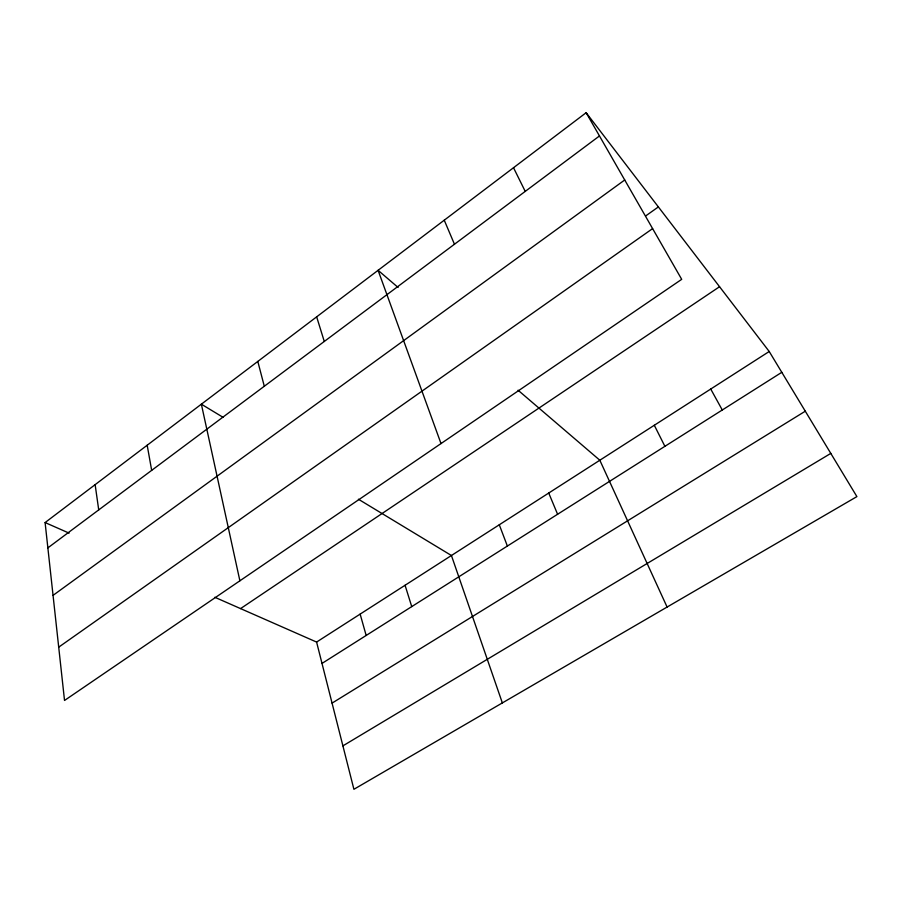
<?xml version="1.0" encoding="UTF-8"?>
<svg xmlns="http://www.w3.org/2000/svg" width="902" height="902" viewBox="0 0 902 902"><rect width="100%" height="100%" fill="white"/><g stroke="black" fill="none" stroke-linecap="round" stroke-linejoin="round"><path stroke-width="1.35" d="M586.142 112.705L681.698 279.338L64.527 700.459L45.1 522.562L586.142 112.705L769.214 351.498L856.9 496.607L353.911 789.295L316.591 642.066L214.823 597.271M47.862 547.886L599.469 135.954M53.049 595.365L624.725 179.983M645.821 215.837L658.37 206.919M58.709 647.162L652.608 228.612M240.563 608.602L719.548 286.723M316.591 642.066L769.214 351.498M322.003 663.421L781.797 372.312M332.071 703.109L805.294 411.199M342.907 745.864L830.798 453.402M45.1 522.562L69.104 533.127M223.031 417.299L201.36 404.186L239.887 580.809M358.41 499.223L451.428 555.508L502.346 702.917M398.12 287.479L378.085 270.307L441.01 443.57M518.075 390.216L599.83 460.234L667.097 607.057M710.731 389.044L722.288 409.993M654.311 425.27L664.898 446.321M513.52 167.716L525.235 191.404M444.246 220.189L454.461 244.25M548.732 493.044L557.594 514.264M499.291 524.784L507.375 546.06M405.066 585.274L411.74 606.606M316.658 316.85L324.28 341.463M360.146 614.104L366.167 635.459M257.803 361.431L264.297 386.259M147.184 445.227L151.671 470.37M95.138 484.656L98.724 509.901"/></g></svg>
